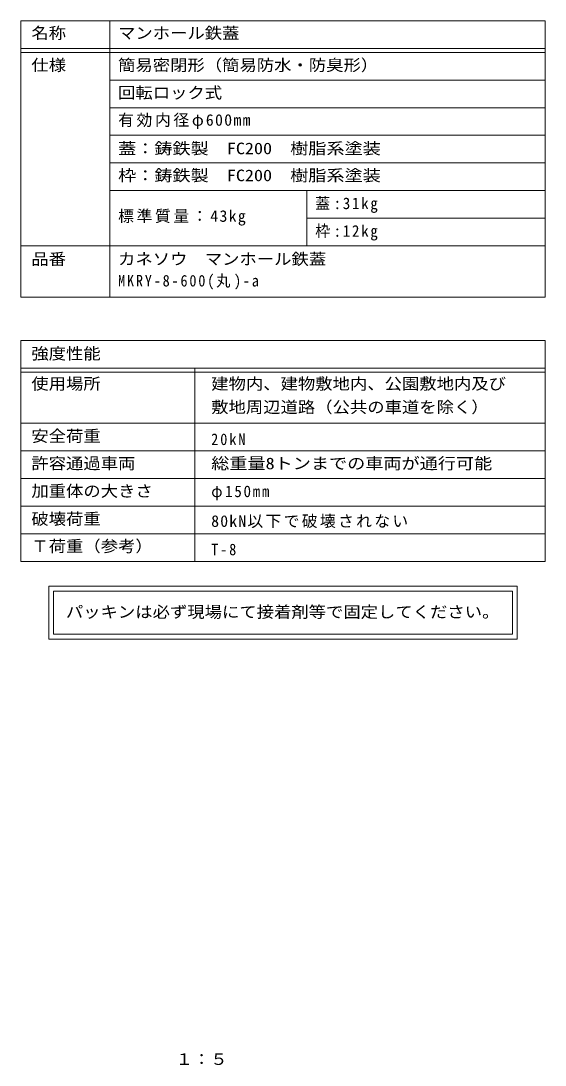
# Model space of a CAD drawing. Units: millimetres on the paper, enlarged 5 times. Extents: x -844 to 950, y -675 to 704.
# Drawn here: x 285 to 950, y -662 to 661 of the extents above; entities that cross this region are included whole.
import ezdxf
from ezdxf.enums import TextEntityAlignment as Align

# ---------------------------------------------------------------- set-up
doc = ezdxf.new("R2010")
doc.units = ezdxf.units.MM
doc.header["$LTSCALE"] = 5
doc.layers.add('F-5_F-5ﾚｲﾔ', color=2, linetype='Continuous')
doc.layers.add('F-F_F-Fﾚｲﾔ', color=7, linetype='Continuous', lineweight=9)
doc.styles.add('ＭＳ ゴシック', font='')
doc.styles.get('ＭＳ ゴシック').set_extended_font_data('MS Gothic')

msp = doc.modelspace()

# ---------------------------------------------------------------- linework, layer by layer
at = {"layer": 'F-F_F-Fﾚｲﾔ'}
for p, q in [((284.761, 661), (949.78, 661)), ((284.761, 661), (284.761, 310.76)), ((397.487, 661), (397.487, 310.76)), ((949.78, 661), (949.78, 310.76)), ((284.761, 626), (949.78, 626)), ((284.761, 621), (949.78, 621)), ((949.78, 586), (397.487, 586)), ((949.78, 551), (397.487, 551)), ((949.78, 516), (397.487, 516)), ((397.487, 481.001), (949.78, 481.001)), ((397.487, 446.001), (949.78, 446.001)), ((647.487, 446.001), (647.487, 376)), ((647.487, 411.001), (949.78, 411.001)), ((284.761, 376), (949.78, 376)), ((284.761, 310.76), (949.78, 310.76)), ((284.761, 256), (949.78, 256)), ((284.761, 256), (284.761, -24)), ((949.78, 256), (949.78, -24)), ((284.761, 221), (949.78, 221)), ((284.761, 216), (949.78, 216)), ((505.538, 221), (505.538, -24)), ((284.761, 151), (949.78, 151)), ((284.761, 116), (949.78, 116)), ((284.761, 81), (949.78, 81)), ((949.78, 46), (284.761, 46)), ((284.761, 11), (949.78, 11)), ((284.761, -24), (949.78, -24)), ((320.06, -55.368), (320.06, -122.632)), ((914.481, -55.368), (320.06, -55.368)), ((326.31, -61.618), (326.31, -116.382)), ((326.31, -61.618), (908.231, -61.618)), ((908.231, -116.382), (908.231, -61.618)), ((914.481, -122.632), (914.481, -55.368)), ((908.231, -116.382), (326.31, -116.382)), ((320.06, -122.632), (914.481, -122.632))]:
    msp.add_line(p, q, dxfattribs=at)

# ---------------------------------------------------------------- texts
at = {"layer": 'F-5_F-5ﾚｲﾔ', "style": 'ＭＳ ゴシック', "width": 1.1}
msp.add_text('１：５', height=14.66, dxfattribs=at).set_placement((481, -666.5), align=Align.BOTTOM_LEFT)
at = {"layer": 'F-F_F-Fﾚｲﾔ', "color": 3, "style": 'ＭＳ ゴシック'}
for s, width, p in [('名称', 1.1, (298.07, 633.864)), ('マンホール鉄蓋', 1.1, (408.068, 633.864)), ('仕様', 1.1, (298.07, 593.236)), ('簡易密閉形（簡易防水・防臭形）', 1.1, (408.068, 593.236)), ('回転ロック式', 1.1, (408.068, 558.236)), ('蓋：鋳鉄製\u3000FC200\u3000樹脂系塗装', 1.15, (408.068, 487.634)), ('枠：鋳鉄製\u3000FC200\u3000樹脂系塗装', 1.15, (408.068, 453.469)), ('品番', 1.1, (298.07, 347.514)), ('カネソウ\u3000マンホール鉄蓋', 1.1, (408.068, 347.514)), ('強度性能', 1.1, (298.07, 227.695)), ('使用場所', 1.1, (298.07, 189.446)), ('建物内、建物敷地内、公園敷地内及び', 1.1, (526.205, 189.446)), ('敷地周辺道路（公共の車道を除く）', 1.1, (526.205, 159.81)), ('安全荷重', 1.1, (298.07, 123.216)), ('許容通過車両', 1.1, (298.07, 88.487)), ('総重量8トンまでの車両が通行可能', 1.15, (526.205, 88.487)), ('加重体の大きさ', 1.1, (298.07, 53.486)), ('破壊荷重', 1.1, (298.07, 18.143)), ('Ｔ荷重（参考）', 1.1, (298.07, -16.389))]:
    msp.add_text(s, height=14.66, dxfattribs=dict(at, width=width)).set_placement(p, align=Align.BOTTOM_LEFT)
at = {"layer": 'F-F_F-Fﾚｲﾔ', "color": 2, "style": 'ＭＳ ゴシック', "width": 1.1}
msp.add_text('パッキンは必ず現場にて接着剤等で固定してください。', height=14.66, dxfattribs=at).set_placement((341.868, -99.743), align=Align.BOTTOM_LEFT)
at = {"layer": 'F-F_F-Fﾚｲﾔ', "color": 3, "char_height": 14.66, "attachment_point": 7, "style": 'ＭＳ ゴシック'}
for s, insert in [('\\T1.17;有効内径φ600mm', (408.068, 524.129)), ('\\T1.23;\\W0.95;蓋:31kg', (658.068, 417.634)), ('\\T1.17;標準質量：43kg', (408.068, 401.563)), ('\\T1.23;\\W0.95;枠:12kg', (658.068, 382.634)), ('\\T1.26;\\W0.9;MKRY-8-600(丸)-a', (408.068, 320.504)), ('\\T1.28;\\W0.9;20kN', (526.205, 123.216)), ('\\T1.23;\\W0.95;φ150mm', (526.205, 53.486)), ('\\T1.15;80kN以下で破壊されない', (526.205, 18.143)), ('\\T1.27;\\W0.9;T-8', (526.205, -16.389))]:
    msp.add_mtext(s, dxfattribs=dict(at, insert=insert))

doc.saveas('drawing.dxf')
